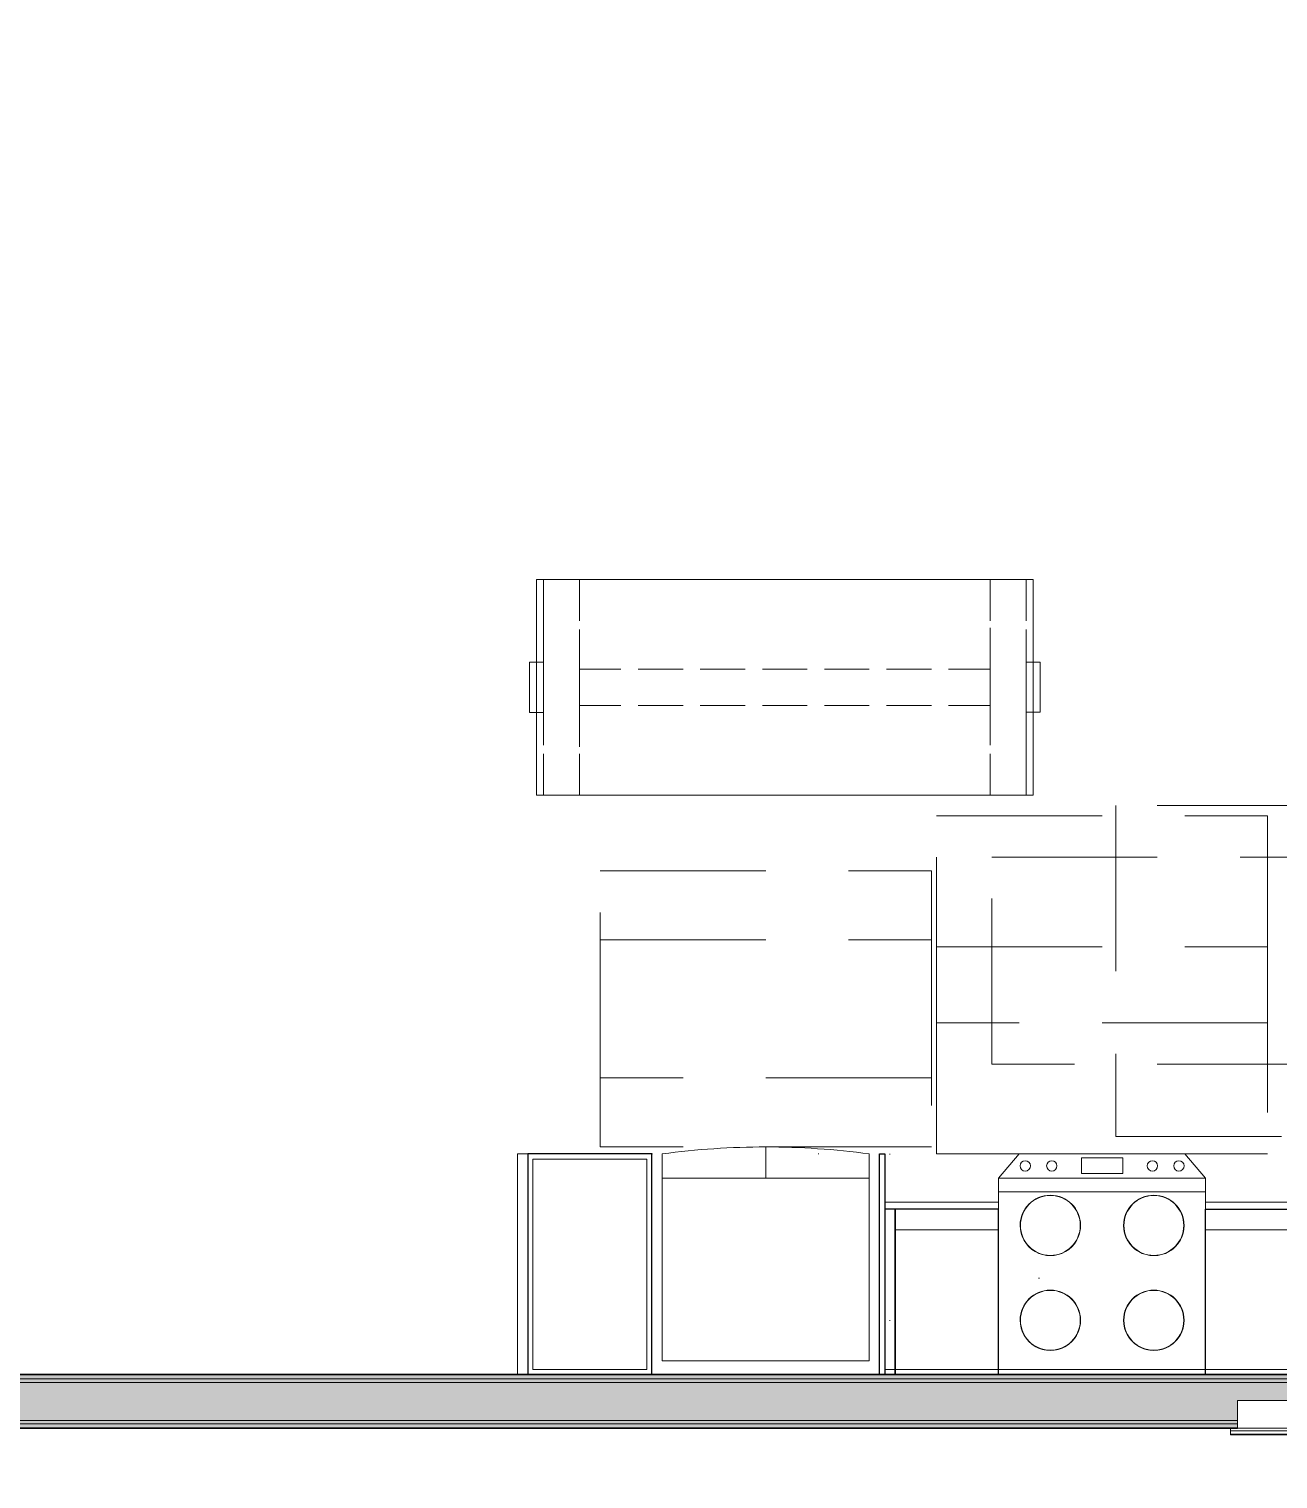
# Model space of a CAD drawing. Header units: inches. Extents: x 6 to 8416, y -388 to 6104.
# Drawn here: x 5144.1 to 5325.2, y 323.6 to 533.7 of the extents above; entities that cross this region are included whole.
import ezdxf

# ---------------------------------------------------------------- set-up
doc = ezdxf.new("R2010")
doc.units = ezdxf.units.IN
doc.header["$MEASUREMENT"] = 0
for name, pattern in [('Dash 1_16_', [48, 24, -24]), ('Dot 1_16_', [24, 0, -24]), ('Hidden 1_16_', [36, 24, -12]), ('Hidden 1_8_', [9, 6, -3])]:
    doc.linetypes.add(name, pattern=pattern)
for name, color, linetype, lineweight in [('A-GENM', 13, 'Continuous', 18), ('A-ROOM', 32, 'Continuous', 13), ('A-WALL', 113, 'Continuous', 25), ('A-WALL-PATT', 111, 'Continuous', 35), ('I-WALL', 2, 'Continuous', 25), ('Q-CASE', 31, 'Continuous', 18), ('Q-SPCQ', 91, 'Continuous', 18)]:
    doc.layers.add(name, color=color, linetype=linetype, lineweight=lineweight)

# ---------------------------------------------------------------- blocks, each defined once
blk = doc.blocks.new('GM KT - Type B_L4_2 - TS - Non-Recessed at Wall-12870078-LEVEL 3 - PLAN Copy 1 Copy 1')
at = {"layer": 'A-GENM', "lineweight": 9}
for p, q in [((-0.75, 148.5), (-25, 148.5)), ((-25, 148.5), (-25, 25)), ((-25, 148.5), (-0.75, 148.5)), ((-25, 25), (-25, 148.5)), ((0, 148.5), (-0.75, 148.5)), ((-0.75, 148.5), (0, 148.5)), ((-0.75, 148.5), (-0.75, 88.5)), ((-0.75, 88.5), (-0.75, 148.5)), ((-0.75, 148.5), (0, 148.5)), ((0, 148.5), (-0.75, 148.5)), ((0, 128.5), (0, 148.5)), ((0, 148.5), (0, 128.5)), ((0, 148.5), (0, 128.5)), ((0, 128.5), (0, 148.5)), ((0, 88.5), (0, 128.5)), ((0, 128.5), (0, 88.5)), ((0, 88.5), (0, 128.5)), ((-0.75, 88.5), (-0.75, 69)), ((-0.75, 69), (-0.75, 88.5)), ((0, 69), (0, 88.5)), ((0, 88.5), (0, 69)), ((0, 69), (0, 88.5)), ((-21.62, 48.75), (-21.62, 68.25)), ((-21.62, 68.25), (-21.62, 48.75)), ((-20.87, 69), (-6.62, 69)), ((-6.62, 69), (-20.87, 69)), ((-5.87, 68.25), (-5.87, 58.88)), ((-5.87, 58.88), (-5.87, 68.25)), ((-0.75, 69), (-0.75, 48)), ((-0.75, 48), (-0.75, 69)), ((0, 48), (0, 69)), ((0, 69), (0, 48)), ((0, 48), (0, 69)), ((-5.87, 58.81), (-5.87, 58.12)), ((-5.87, 58.12), (-5.87, 58.81)), ((-5.87, 58.12), (-5.87, 48.75)), ((-5.87, 48.75), (-5.87, 58.12)), ((-6.62, 48), (-20.87, 48)), ((-20.87, 48), (-6.62, 48)), ((-0.75, 48), (-0.75, 40.5)), ((-0.75, 40.5), (-0.75, 48)), ((0, 40.5), (0, 48)), ((0, 48), (0, 40.5)), ((0, 40.5), (0, 48)), ((-0.75, 40.5), (-0.75, 0.75)), ((-0.75, 0), (-0.75, 40.5)), ((0, 0.75), (0, 40.5)), ((0, 40.5), (0, 0.75)), ((0, 0.75), (0, 40.5)), ((-72, 25), (-88.5, 25)), ((-88.5, 25), (-88.5, 0.75)), ((-88.5, 0.75), (-88.5, 25)), ((-88.5, 25), (-72, 25)), ((-72, 0.75), (-72, 25)), ((-72, 25), (-72, 0.75)), ((-25, 25), (-42, 25)), ((-42, 25), (-42, 0.75)), ((-42, 0.75), (-42, 25)), ((-42, 25), (-25, 25)), ((-88.5, 0.75), (-88.5, 0)), ((-88.5, 0), (-88.5, 0.75)), ((-0.75, 0.75), (-88.5, 0.75)), ((-88.5, 0.75), (0, 0.75)), ((-88.5, 0.75), (-88.5, 0)), ((-88.5, 0.75), (-88.5, 0)), ((-72, 0), (-88.5, 0)), ((-72, 0), (-72, 0.75)), ((-72, 0.75), (-72, 0)), ((-42, 0.75), (-42, 0)), ((-42, 0), (-42, 0.75)), ((-0.75, 0), (-42, 0)), ((0, 0.75), (-0.75, 0.75)), ((-0.75, 0.75), (-0.75, 0)), ((0, 0), (-0.75, 0)), ((0, 0.75), (0, 0)), ((0, 0), (0, 0.75)), ((0, 0.75), (0, 0)), ((0, 0), (0, 0.75))]:
    blk.add_line(p, q, dxfattribs=at)
for centre, start, end in [((-20.87, 68.25), 90, 180), ((-20.87, 68.25), 90, 180), ((-6.62, 68.25), 0, 90), ((-6.62, 68.25), 0, 90), ((-20.87, 48.75), 180, 270), ((-20.87, 48.75), 180, 270), ((-6.62, 48.75), 270, 0), ((-6.62, 48.75), 270, 0)]:
    blk.add_arc(centre, 0.75, start, end, dxfattribs=at)
blk = doc.blocks.new('CW - LW - Filler - AM - 1 1_2_ W x 24_ D x H-V895-LEVEL 3 - PLAN Copy 1 Copy 1')
at = {"layer": 'Q-CASE', "lineweight": 9}
for p, q in [((18.24, 0.75), (18.24, 24)), ((18.24, 24), (18.24, 0.75)), ((18.24, 24), (19.74, 24)), ((18.24, 24), (19.74, 24)), ((19.74, 24), (18.24, 24)), ((18.24, 24), (18.24, 0.75)), ((18.24, 24), (19.74, 24)), ((19.74, 21), (19.74, 24)), ((19.74, 24), (19.74, 0.75)), ((19.74, 21), (19.74, 24)), ((19.74, 0.75), (19.74, 21)), ((19.74, 0.75), (19.74, 21)), ((18.24, 0), (18.24, 0.75)), ((18.24, 0.75), (18.24, 0)), ((18.24, 0.75), (18.24, 0)), ((19.74, 0), (18.24, 0)), ((18.24, 0), (19.74, 0)), ((18.24, 0), (19.74, 0)), ((19.74, 0), (19.74, 0.75)), ((19.74, 0.75), (19.74, 0)), ((19.74, 0), (19.74, 0.75))]:
    blk.add_line(p, q, dxfattribs=at)
at = {"layer": 'Q-CASE', "lineweight": 25}
for p, q in [((19.74, 24), (18.24, 24)), ((18.24, 24), (18.24, 0.75)), ((19.74, 0.75), (19.74, 24)), ((18.24, 0.75), (18.24, 0)), ((18.24, 0), (19.74, 0)), ((19.74, 0), (19.74, 0.75))]:
    blk.add_line(p, q, dxfattribs=at)
blk = doc.blocks.new('CW - UP - Double Doors - AM - 30_ W x 14_ D x H-2223544-LEVEL 3 - PLAN Copy 1 Copy 1')
at = {"layer": 'Q-CASE', "linetype": 'Dot 1_16_', "lineweight": 9}
for p, q in [((18.74, 14), (-11.26, 14)), ((-11.26, 0), (18.74, 0))]:
    blk.add_line(p, q, dxfattribs=at)
blk = doc.blocks.new('CW - UP - Filler - AM - 1 1_2_ W x 14_ D x H-2223587-LEVEL 3 - PLAN Copy 1 Copy 1')
at = {"layer": 'Q-CASE', "linetype": 'Dot 1_16_', "lineweight": 9}
for p, q in [((18.99, 14), (17.49, 14)), ((17.49, 0), (18.99, 0))]:
    blk.add_line(p, q, dxfattribs=at)
blk = doc.blocks.new('CW - LW - 4 Drawers - AM - 15_ W x 24_ D x H - 6_ Top Drawer-V897-LEVEL 3 - PLAN Copy 1 Copy 1')
at = {"layer": 'Q-CASE', "lineweight": 9}
for p, q in [((-21.76, 0), (-21.76, -0.75)), ((-21.76, -0.75), (-21.76, 0)), ((-21.76, 0), (-6.76, 0)), ((-6.76, 0), (-21.76, 0)), ((-6.76, 0), (-6.76, -0.75)), ((-6.76, -0.75), (-6.76, 0)), ((-21.76, 0), (-21.76, -0.75)), ((-21.76, -0.75), (-21.76, 0)), ((-21.76, 0), (-6.76, 0)), ((-6.76, 0), (-21.76, 0)), ((-21.76, -0.75), (-21.76, -21)), ((-21.76, -21), (-21.76, -0.75)), ((-21.76, -0.75), (-21.76, -24)), ((-21.76, -24), (-21.76, -0.75)), ((-6.76, 0), (-6.76, -0.75)), ((-6.76, -0.75), (-6.76, 0)), ((-6.76, -0.75), (-6.76, -21)), ((-6.76, -21), (-6.76, -0.75)), ((-6.76, -0.75), (-6.76, -24)), ((-6.76, -24), (-6.76, -0.75)), ((-6.76, -21), (-21.76, -21)), ((-6.76, -21), (-21.76, -21)), ((-6.76, -24), (-21.76, -24)), ((-6.76, -24), (-21.76, -24)), ((-21.76, -24), (-6.76, -24))]:
    blk.add_line(p, q, dxfattribs=at)
at = {"layer": 'Q-CASE', "lineweight": 25}
for p, q in [((-21.76, -0.75), (-21.76, 0)), ((-21.76, 0), (-6.76, 0)), ((-21.76, -24), (-21.76, -0.75)), ((-6.76, 0), (-6.76, -0.75)), ((-6.76, -0.75), (-6.76, -24)), ((-6.76, -24), (-21.76, -24))]:
    blk.add_line(p, q, dxfattribs=at)
blk = doc.blocks.new('CW - UP - Single Door - AM - 12_ W x 14_ D x H-5099758-LEVEL 3 - PLAN Copy 1 Copy 1')
at = {"layer": 'Q-CASE', "linetype": 'Dot 1_16_', "lineweight": 9}
for p, q in [((18.74, 14), (6.74, 14)), ((6.74, 0), (18.74, 0))]:
    blk.add_line(p, q, dxfattribs=at)
blk = doc.blocks.new('CW - UP - Single Door - AM - 15_ W x 14_ D x H-5098749-LEVEL 3 - PLAN Copy 1 Copy 1')
at = {"layer": 'Q-CASE', "linetype": 'Dot 1_16_', "lineweight": 9}
for p, q in [((18.74, 14), (3.74, 14)), ((3.74, 0), (18.74, 0))]:
    blk.add_line(p, q, dxfattribs=at)
blk = doc.blocks.new('CW - LW - Single Door _ Drawer - AM - 15_ W x 24_ D x H - 6_ Top Drawer-2666351-LEVEL 3 - PLAN Copy 1 Copy 1')
at = {"layer": 'Q-CASE', "lineweight": 9}
for p, q in [((3.74, 0.75), (3.74, 24)), ((3.74, 24), (3.74, 0.75)), ((3.74, 24), (18.74, 24)), ((3.74, 24), (18.74, 24)), ((3.74, 24), (18.74, 24)), ((18.74, 0.75), (18.74, 24)), ((18.74, 24), (18.74, 0.75)), ((3.74, 0.75), (3.74, 21)), ((3.74, 21), (3.74, 0.75)), ((3.74, 21), (18.74, 21)), ((3.74, 21), (18.74, 21)), ((18.74, 0.75), (18.74, 21)), ((18.74, 21), (18.74, 0.75)), ((3.74, 0), (3.74, 0.75)), ((3.74, 0.75), (3.74, 0)), ((3.74, 0), (3.74, 0.75)), ((3.74, 0.75), (3.74, 0)), ((18.74, 0), (3.74, 0)), ((3.74, 0), (18.74, 0)), ((18.74, 0), (18.74, 0.75)), ((18.74, 0.75), (18.74, 0)), ((18.74, 0), (18.74, 0.75)), ((18.74, 0.75), (18.74, 0)), ((18.74, 0), (3.74, 0)), ((3.74, 0), (18.74, 0))]:
    blk.add_line(p, q, dxfattribs=at)
at = {"layer": 'Q-CASE', "lineweight": 25}
for p, q in [((18.74, 24), (3.74, 24)), ((3.74, 24), (3.74, 0.75)), ((18.74, 0.75), (18.74, 24)), ((3.74, 0.75), (3.74, 0)), ((3.74, 0), (18.74, 0)), ((18.74, 0), (18.74, 0.75))]:
    blk.add_line(p, q, dxfattribs=at)
blk = doc.blocks.new('CW - FL - Single UP _ LW Doors - AM - 18_ W x 32_ D x H-5581693-LEVEL 3 - PLAN Copy 1 Copy 1')
at = {"layer": 'Q-CASE', "lineweight": 9}
for p, q in [((0.74, 0), (0.74, -32)), ((0.74, 0), (0.74, -32)), ((18.74, 0), (0.74, 0)), ((17.99, -0.75), (1.49, -0.75)), ((1.49, -0.75), (1.49, -31.25)), ((1.49, -0.75), (17.99, -0.75)), ((1.49, -31.25), (1.49, -0.75)), ((17.99, -31.25), (17.99, -0.75)), ((17.99, -0.75), (17.99, -31.25)), ((18.74, -32), (18.74, 0)), ((18.74, -32), (18.74, 0)), ((18.74, -32), (18.74, 0)), ((18.74, -32), (18.74, -29)), ((1.49, -31.25), (17.99, -31.25)), ((17.99, -31.25), (1.49, -31.25)), ((18.74, -32), (0.74, -32)), ((0.74, -32), (18.74, -32)), ((0.74, -32), (18.74, -32))]:
    blk.add_line(p, q, dxfattribs=at)
at = {"layer": 'Q-CASE', "lineweight": 25}
for p, q in [((18.74, 0), (0.74, 0)), ((0.74, 0), (0.74, -32)), ((18.74, -32), (18.74, 0)), ((0.74, -32), (18.74, -32))]:
    blk.add_line(p, q, dxfattribs=at)
blk = doc.blocks.new('CW - LW - Filler - AM - 0 3_4_ W x 32_ D x H-V902-LEVEL 3 - PLAN Copy 1 Copy 1')
at = {"layer": 'Q-CASE', "lineweight": 9}
for p, q in [((18.61, 0), (18.61, -0.75)), ((19.36, 0), (18.61, 0)), ((18.61, 0), (18.61, -32)), ((19.36, 0), (18.61, 0)), ((18.61, -0.75), (18.61, 0)), ((18.61, 0), (19.36, 0)), ((18.61, -0.75), (18.61, -24)), ((18.61, -24), (18.61, -0.75)), ((19.36, -32), (19.36, 0)), ((19.36, -32), (19.36, 0)), ((19.36, 0), (19.36, -32)), ((18.61, -24), (18.61, -25)), ((18.61, -25), (18.61, -24)), ((18.61, -25), (18.61, -32)), ((18.61, -32), (18.61, -25)), ((19.36, -32), (18.61, -32)), ((18.61, -32), (19.36, -32)), ((19.36, -32), (18.61, -32)), ((18.61, -32), (19.36, -32))]:
    blk.add_line(p, q, dxfattribs=at)
at = {"layer": 'Q-CASE', "lineweight": 25}
for p, q in [((18.61, -32), (18.61, 0)), ((18.61, 0), (19.36, 0)), ((19.36, 0), (19.36, -32)), ((19.36, -32), (18.61, -32))]:
    blk.add_line(p, q, dxfattribs=at)
blk = doc.blocks.new('CW - LW - Filler - Toe Kick - AM - 1 1_2_ W x 32_ D x H-V903-LEVEL 3 - PLAN Copy 1 Copy 1')
at = {"layer": 'Q-CASE', "lineweight": 9}
for p, q in [((18.24, 0), (18.24, -32)), ((18.24, 0), (18.24, -32)), ((19.74, 0), (18.24, 0)), ((18.24, -32), (18.24, 0)), ((19.74, -32), (19.74, 0)), ((19.74, -32), (19.74, 0)), ((19.74, 0), (19.74, -32)), ((18.24, -32), (19.74, -32)), ((18.24, -32), (19.74, -32)), ((18.24, -32), (19.74, -32)), ((18.24, -32), (19.74, -32))]:
    blk.add_line(p, q, dxfattribs=at)
blk = doc.blocks.new('CW - UP - Filler - AM - 1 1_2_ W x 32_ D x H-2223675-LEVEL 3 - PLAN Copy 1 Copy 1')
at = {"layer": 'Q-CASE', "linetype": 'Dot 1_16_', "lineweight": 9}
for p, q in [((17.49, -32), (17.49, 0)), ((17.49, 0), (18.99, 0)), ((18.99, -32), (17.49, -32))]:
    blk.add_line(p, q, dxfattribs=at)
blk = doc.blocks.new('CW - UP - Double Doors - AM - 33_ W x 32_ D x H-2223676-LEVEL 3 - PLAN Copy 1 Copy 1')
at = {"layer": 'Q-CASE', "linetype": 'Dot 1_16_', "lineweight": 9}
for p, q in [((-14.26, 0), (18.74, 0)), ((18.74, -32), (-14.26, -32))]:
    blk.add_line(p, q, dxfattribs=at)
blk = doc.blocks.new('z Nested-Clearance-Rectangle-AM - Clearance-1978794-LEVEL 3 - PLAN Copy 1 Copy 1')
at = {"layer": 'A-GENM', "linetype": 'Hidden 1_16_', "lineweight": 9}
for p, q in [((-15, -48), (-15, 0)), ((-15, 0), (15, 0)), ((15, 0), (15, -48)), ((15, -48), (-15, -48))]:
    blk.add_line(p, q, dxfattribs=at)
blk = doc.blocks.new('z Nested-Clearance-Plumbing-AM - Clearance-2223592-LEVEL 3 - PLAN Copy 1 Copy 1')
at = {"layer": 'A-GENM', "linetype": 'Hidden 1_16_', "lineweight": 9}
for p, q in [((15, 48), (-15, 48)), ((-15, 48), (-15, 0)), ((15, 0), (15, 48)), ((-15, 0), (15, 0))]:
    blk.add_line(p, q, dxfattribs=at)
blk = doc.blocks.new('z Nested-Range - z Nested-Range-V259-LEVEL 3 - PLAN Copy 1 Copy 1')
at = {"layer": 'Q-SPCQ'}
for p, q in [((-15, 0), (-15, -0.75)), ((-15, -0.75), (-15, 0)), ((-15, 0), (15, 0)), ((15, 0), (-15, 0)), ((-15, 0), (-15, -0.75)), ((-15, -0.75), (-15, 0)), ((-15, 0), (15, 0)), ((-15, -0.75), (-15, -28.5)), ((-15, -24), (-15, -0.75)), ((-15, -0.75), (-15, -24)), ((-15, -21), (-15, -0.75)), ((15, -0.75), (15, 0)), ((15, 0), (15, -0.75)), ((15, -0.75), (15, 0)), ((15, 0), (15, -0.75)), ((15, -28.5), (15, -0.75)), ((15, -0.75), (15, -24)), ((15, -24), (15, -0.75)), ((15, -0.75), (15, -21)), ((-15, -24), (-15, -21)), ((15, -21), (15, -24)), ((-15, -25), (-15, -24)), ((-15, -24), (-15, -25)), ((-15, -25), (-15, -24)), ((-15, -28.5), (-15, -25)), ((-15, -25), (-15, -26.5)), ((-15, -26.5), (-15, -25)), ((15, -24), (15, -25)), ((15, -25), (15, -24)), ((15, -24), (15, -25)), ((15, -25), (15, -28.5)), ((15, -26.5), (15, -25)), ((15, -25), (15, -26.5)), ((-15, -26.5), (15, -26.5)), ((15, -26.5), (-15, -26.5)), ((15, -28.5), (-15, -28.5)), ((-15, -28.5), (15, -28.5)), ((-15, -28.5), (-12, -32)), ((-12, -32), (-15, -28.5)), ((-15, -28.5), (15, -28.5)), ((15, -28.5), (-15, -28.5)), ((12, -32), (15, -28.5)), ((15, -28.5), (12, -32)), ((-12, -32), (12, -32))]:
    blk.add_line(p, q, dxfattribs=at)
at = {"layer": 'Q-SPCQ', "lineweight": 9}
for p, q in [((-3, -29.14), (-3, -31.43)), ((3, -29.14), (-3, -29.14)), ((3, -31.43), (3, -29.14)), ((-3, -31.43), (3, -31.43))]:
    blk.add_line(p, q, dxfattribs=at)
for centre in [(-11.14, -30.25), (-7.29, -30.25), (7.29, -30.25), (11.14, -30.25)]:
    blk.add_circle(centre, 0.75, dxfattribs=at)
for centre, radius, start, end in [((-7.5, -7.88), 4.38, 360, 180), ((-7.5, -7.88), 4.37, 0, 180), ((-7.5, -7.88), 4.34, 0, 180), ((-7.5, -7.88), 4.34, 0, 180), ((7.5, -7.88), 4.38, 360, 180), ((7.5, -7.88), 4.37, 0, 180), ((7.5, -7.88), 4.34, 0, 180), ((7.5, -7.88), 4.34, 0, 180), ((-7.5, -7.88), 4.38, 180, 360), ((-7.5, -7.88), 4.37, 180, 360), ((-7.5, -7.88), 4.34, 180, 360), ((-7.5, -7.88), 4.34, 180, 360), ((7.5, -7.88), 4.38, 180, 360), ((7.5, -7.88), 4.37, 180, 360), ((7.5, -7.88), 4.34, 180, 360), ((7.5, -7.88), 4.34, 180, 360), ((-7.5, -21.63), 4.38, 360, 180), ((-7.5, -21.63), 4.37, 0, 180), ((-7.5, -21.63), 4.34, 0, 180), ((-7.5, -21.63), 4.34, 0, 180), ((7.5, -21.63), 4.38, 360, 180), ((7.5, -21.63), 4.37, 0, 180), ((7.5, -21.63), 4.34, 0, 180), ((7.5, -21.63), 4.34, 0, 180), ((-7.5, -21.63), 4.38, 180, 360), ((-7.5, -21.63), 4.37, 180, 360), ((-7.5, -21.63), 4.34, 180, 360), ((-7.5, -21.63), 4.34, 180, 360), ((7.5, -21.63), 4.38, 180, 360), ((7.5, -21.63), 4.37, 180, 360), ((7.5, -21.63), 4.34, 180, 360), ((7.5, -21.63), 4.34, 180, 360)]:
    blk.add_arc(centre, radius, start, end, dxfattribs=at)
blk = doc.blocks.new('z Nested-Refrigerator-French Door-AM - z Nested-Refrigerator-French Door-AM-17862082-LEVEL 3 - PLAN Copy 1 Copy 1')
at = {"layer": 'Q-SPCQ'}
for p, q in [((-14.8125, 0), (-14.8125, -30)), ((15.1875, 0), (-14.8125, 0)), ((15.1875, -30), (15.1875, 0)), ((-14.8125, -26.5), (15.1875, -26.5)), ((0.1875, -26.5), (0.1875, -31))]:
    blk.add_line(p, q, dxfattribs=at)
for start, end in [(262.37185, 270), (270, 277.62815)]:
    blk.add_arc((0.1875, 82), 113, start, end, dxfattribs=at)
blk = doc.blocks.new('GM IS - Type B_5 - island small AM - Type B - Island 4 - 6_ WIDE-16980239-LEVEL 3 - PLAN Copy 1 Copy 1')
at = {"layer": 'A-GENM', "lineweight": 9}
for p, q in [((-72, 0), (-72, -31.25)), ((0, 0), (-72, 0)), ((-72, 0), (0, 0)), ((-72, -31.25), (-72, 0)), ((0, -31.25), (0, 0)), ((0, 0), (0, -31.25)), ((-72, -31.25), (0, -31.25)), ((0, -31.25), (-72, -31.25))]:
    blk.add_line(p, q, dxfattribs=at)
at = {"layer": 'A-GENM', "linetype": 'Hidden 1_8_', "lineweight": 9}
for p, q in [((-65.75, 0), (-71, 0)), ((-71, 0), (-71, -31.25)), ((-71, -12), (-71, 0)), ((-71, 0), (-65.75, 0)), ((-65.75, 0), (-71, 0)), ((-71, 0), (-71, -31.25)), ((-71, -12), (-71, 0)), ((-71, 0), (-65.75, 0)), ((-71, 0), (-71, -31.25)), ((-71, 0), (-65.75, 0)), ((-71, -31.25), (-71, 0)), ((-65.75, -31.25), (-65.75, 0)), ((-65.75, 0), (-65.75, -13)), ((-65.75, -31.25), (-65.75, 0)), ((-65.75, 0), (-65.75, -13)), ((-65.75, -31.25), (-65.75, 0)), ((-1, 0), (-6.25, 0)), ((-6.25, 0), (-6.25, -31.25)), ((-6.25, -13), (-6.25, 0)), ((-6.25, 0), (-1, 0)), ((-6.25, 0), (-1, 0)), ((-6.25, -31.25), (-6.25, 0)), ((-1, -31.25), (-1, 0)), ((-1, 0), (-1, -12)), ((-1, -31.25), (-1, 0)), ((-71, -19.25), (-71, -12)), ((-71, -19.25), (-71, -12)), ((-1, -12), (-1, -19.25)), ((-6.25, -13), (-65.75, -13)), ((-65.75, -13), (-65.75, -18.25)), ((-65.75, -18.25), (-65.75, -13)), ((-65.75, -13), (-6.25, -13)), ((-65.75, -13), (-65.75, -18.25)), ((-65.75, -13), (-65.75, -18.25)), ((-6.25, -13), (-65.75, -13)), ((-6.25, -18.25), (-6.25, -13)), ((-6.25, -13), (-6.25, -18.25)), ((-6.25, -18.25), (-6.25, -13)), ((-65.75, -18.25), (-6.25, -18.25)), ((-6.25, -18.25), (-65.75, -18.25)), ((-65.75, -18.25), (-65.75, -31.25)), ((-65.75, -18.25), (-65.75, -31.25)), ((-65.75, -18.25), (-6.25, -18.25)), ((-6.25, -31.25), (-6.25, -18.25)), ((-71, -31.25), (-71, -19.25)), ((-71, -31.25), (-71, -19.25)), ((-1, -19.25), (-1, -31.25)), ((-71, -31.25), (-65.75, -31.25)), ((-65.75, -31.25), (-71, -31.25)), ((-71, -31.25), (-65.75, -31.25)), ((-65.75, -31.25), (-71, -31.25)), ((-71, -31.25), (-65.75, -31.25)), ((-6.25, -31.25), (-1, -31.25)), ((-1, -31.25), (-6.25, -31.25)), ((-6.25, -31.25), (-1, -31.25))]:
    blk.add_line(p, q, dxfattribs=at)
blk = doc.blocks.new('GM Outlet Zone-AM - GM Outlet Zone-AM-V1031-LEVEL 3 - PLAN Copy 1 Copy 1')
at = {"layer": 'A-GENM', "linetype": 'Dash 1_16_', "lineweight": 9}
for p, q in [((-3.62, 2), (3.63, 2)), ((3.63, 2), (-3.62, 2)), ((-3.62, 1), (-3.62, 2)), ((-3.62, 2), (-3.62, 1)), ((-3.62, 0), (-3.62, 1)), ((-3.62, 1), (-3.62, 0)), ((-3.62, 0), (3.63, 0)), ((3.63, 0), (-3.62, 0)), ((3.63, 2), (3.63, 1)), ((3.63, 2), (3.63, 1)), ((3.63, 1), (3.63, 0)), ((3.63, 1), (3.63, 0))]:
    blk.add_line(p, q, dxfattribs=at)
blk = doc.blocks.new('GM Outlet Zone-AM - GM Outlet Zone-AM-V1032-LEVEL 3 - PLAN Copy 1 Copy 1')
at = {"layer": 'A-GENM', "linetype": 'Dash 1_16_', "lineweight": 9}
for p, q in [((-3.62, 2), (3.63, 2)), ((3.63, 2), (-3.62, 2)), ((-3.62, 1), (-3.62, 2)), ((-3.62, 2), (-3.62, 1)), ((-3.62, 0), (-3.62, 1)), ((-3.62, 1), (-3.62, 0)), ((-3.62, 0), (3.63, 0)), ((3.63, 0), (-3.62, 0)), ((3.63, 2), (3.63, 1)), ((3.63, 2), (3.63, 1)), ((3.63, 1), (3.63, 0)), ((3.63, 1), (3.63, 0))]:
    blk.add_line(p, q, dxfattribs=at)
blk = doc.blocks.new('SE Fire Extinguisher Cabinet-Semi Recessed-WH-AM - 9 1_2 x 5 x 24_-19824897-LEVEL 3 - PLAN Copy 1 Copy 1')
at = {"layer": 'Q-SPCQ'}
for p, q in [((-9.07, 3.88), (-9.07, 4.87)), ((-9.07, 4.87), (0.43, 4.87)), ((-9.07, 3.88), (-9.07, 4.75)), ((-9.07, 4.75), (0.43, 4.75)), ((-9.07, 4.25), (0.43, 4.25)), ((0.43, 4.87), (0.43, 3.88)), ((0.43, 4.75), (0.43, 3.88)), ((0.43, 3.88), (-9.07, 3.88)), ((-0.57, 3.88), (-8.07, 3.88)), ((-8.07, 3.88), (-8.07, -0.13)), ((-0.57, -0.13), (-0.57, 3.88)), ((-8.07, -0.13), (-0.57, -0.13))]:
    blk.add_line(p, q, dxfattribs=at)

msp = doc.modelspace()

# ---------------------------------------------------------------- hatches: boundary and pattern name
at = {"layer": 'A-WALL-PATT'}
for points in [[(5354.55053685, 338.06077679), (5356.66533733, 338.06077679), (5356.66533733, 338.68577679), (5014.66533733, 338.68577679), (5014.66533733, 338.06077679), (5320.80803685, 338.06077679)], [(5320.80803685, 337.56077679), (5356.66533733, 337.56077679), (5356.66533733, 338.06077679), (5014.66533733, 338.06077679), (5014.66533733, 337.56077679), (5287.06553685, 337.56077679)]]:
    msp.add_hatch(color=10, dxfattribs=at).paths.add_polyline_path(points)
at = {"layer": 'A-WALL-PATT', "lineweight": 25}
h = msp.add_hatch(color=10, dxfattribs=at)
h.paths.add_polyline_path([(5356.66533733, 330.93577679), (5363.29033733, 331.11156081), (5363.29033733, 331.56077679), (5326.79033733, 331.50618066), (5326.79033733, 330.93577679), (5354.55053685, 330.93577679)])
h.paths.add_polyline_path([(5319.29033733, 330.93577679), (5319.29033733, 331.56077679), (5014.66533733, 331.56077679), (5014.66533733, 330.93577679), (5287.06553685, 330.93577679)])
at = {"layer": 'I-WALL'}
msp.add_hatch(color=10, dxfattribs=at).paths.add_polyline_path([(5319.29033733, 332.06077679), (5319.29033733, 334.93577679), (5326.79033733, 334.93577679), (5326.79033733, 332.06077679), (5357.29033733, 332.06077679), (5357.29033733, 337.56077679), (5014.66533733, 337.56077679), (5014.66533733, 332.06077679), (5287.06553685, 332.06077679)])
h = msp.add_hatch(color=10, dxfattribs=at)
h.paths.add_polyline_path([(5287.06553685, 331.56077679), (5319.29033733, 331.56077679), (5319.29033733, 332.06077679), (5014.66533733, 332.06077679), (5014.66533733, 331.56077679), (5219.58053685, 331.56077679)])
h.paths.add_polyline_path([(5356.66533733, 331.56077679), (5362.79033733, 331.56077679), (5362.79033733, 332.06077679), (5326.79033733, 332.01709989), (5326.79033733, 331.56077679), (5354.55053685, 331.56077679)])

# ---------------------------------------------------------------- linework, layer by layer
at = {"layer": 'A-ROOM', "lineweight": 9, "flags": 128}
msp.add_lwpolyline([(5455.41533733, 1377.93577679), (5455.41533733, 1251.68577679), (5455.41533733, 928.64727679), (5455.41533733, 926.18577679), (5455.41533733, 918.56077679), (5455.41533733, 915.56077679), (5455.41533733, 886.68577679), (5455.41533733, 842.93577679), (5455.41533733, 499.68577679), (5455.41533733, 467.24858278), (5455.41533733, 467.18577679), (5455.41533733, 463.56077679), (5455.41533733, 330.93577679), (5363.97814332, 330.93577679), (5360.29033733, 330.93577679), (5014.66533733, 330.93577679), (4977.79033733, 330.93577679), (4977.79033733, 336.31077679), (4947.54033733, 336.31077679), (4848.04033733, 336.31077679), (4848.04033733, 269.18577679)], dxfattribs=at)
msp.add_lwpolyline([(5095.54033733, 623.31077679), (4982.04033733, 623.31077679), (4982.04033733, 370.93577679), (4982.04033733, 340.31077679), (4982.04033733, 338.18577679), (5014.66533733, 338.18577679), (5014.66533733, 338.68577679), (5356.66533733, 338.68577679), (5356.66533733, 467.18577679), (5448.16533733, 467.18577679), (5448.16533733, 499.68577679), (5447.66533733, 499.68577679), (5447.66533733, 842.93577679), (5448.16533733, 842.93577679), (5448.16533733, 883.68577679), (5398.91708991, 883.68577679), (5398.91708991, 912.43577679), (5373.66533733, 912.43577679), (5290.91533733, 912.43577679), (5290.91533733, 914.43577679), (5163.04033733, 914.43577679), (5163.04033733, 563.31077679), (5095.54033733, 563.31077679)], close=True, dxfattribs=at)
at = {"layer": 'A-WALL', "lineweight": 9}
for p, q in [((5357.29033733, 337.56077679), (4980.29033733, 337.56077679)), ((5356.66533733, 338.06077679), (5014.66533733, 338.06077679)), ((5319.29033733, 332.06077679), (4974.79033733, 332.06077679)), ((5319.29033733, 331.56077679), (4974.16533733, 331.56077679))]:
    msp.add_line(p, q, dxfattribs=at)
at = {"layer": 'I-WALL', "lineweight": 35}
for p, q in [((5356.66533733, 338.68577679), (5014.66533733, 338.68577679)), ((4973.54033733, 330.93577679), (5319.29033733, 330.93577679))]:
    msp.add_line(p, q, dxfattribs=at)

# ---------------------------------------------------------------- block references
at = {"layer": 'A-GENM', "lineweight": 9}
msp.add_blockref('GM KT - Type B_L4_2 - TS - Non-Recessed at Wall-12870078-LEVEL 3 - PLAN Copy 1 Copy 1', (5356.66533733, 338.68577679), dxfattribs=at)
at = {"layer": 'A-GENM', "linetype": 'Hidden 1_8_', "lineweight": 9}
msp.add_blockref('GM IS - Type B_5 - island small AM - Type B - Island 4 - 6_ WIDE-16980239-LEVEL 3 - PLAN Copy 1 Copy 1', (5289.66533733, 453.93577679), dxfattribs=at)
at = {"layer": 'A-GENM'}
for name, p, rotation in [('GM Outlet Zone-AM - GM Outlet Zone-AM-V1031-LEVEL 3 - PLAN Copy 1 Copy 1', (5216.66533733, 438.31077679), 270.0000000000002), ('GM Outlet Zone-AM - GM Outlet Zone-AM-V1032-LEVEL 3 - PLAN Copy 1 Copy 1', (5290.66533733, 438.31077679), 89.99999999999984)]:
    msp.add_blockref(name, p, dxfattribs=dict(at, rotation=rotation))
at = {"layer": 'A-GENM', "linetype": 'Hidden 1_16_', "lineweight": 9}
msp.add_blockref('z Nested-Clearance-Plumbing-AM - Clearance-2223592-LEVEL 3 - PLAN Copy 1 Copy 1', (5316.66533733, 373.18577679), dxfattribs=at)
for p, rotation in [((5323.66533733, 404.68577679), 270.0000000000009), ((5331.66533733, 398.68577679), 270.0000000000009), ((5274.91533733, 396.68577679), 270.000000000001), ((5274.91533733, 386.68577679), 270.000000000001), ((5323.66533733, 385.68577679), 270.0000000000009)]:
    msp.add_blockref('z Nested-Clearance-Rectangle-AM - Clearance-1978794-LEVEL 3 - PLAN Copy 1 Copy 1', p, dxfattribs=dict(at, rotation=rotation))
at = {"layer": 'Q-CASE', "rotation": 180}
for name, p in [('CW - LW - Filler - Toe Kick - AM - 1 1_2_ W x 32_ D x H-V903-LEVEL 3 - PLAN Copy 1 Copy 1', (5234.65304225, 338.68577679)), ('CW - FL - Single UP _ LW Doors - AM - 18_ W x 32_ D x H-5581693-LEVEL 3 - PLAN Copy 1 Copy 1', (5235.15304225, 338.68577679)), ('CW - UP - Double Doors - AM - 33_ W x 32_ D x H-2223676-LEVEL 3 - PLAN Copy 1 Copy 1', (5253.15304225, 338.68577679)), ('CW - LW - Filler - AM - 0 3_4_ W x 32_ D x H-V902-LEVEL 3 - PLAN Copy 1 Copy 1', (5286.77804225, 338.68577679)), ('CW - UP - Filler - AM - 1 1_2_ W x 32_ D x H-2223675-LEVEL 3 - PLAN Copy 1 Copy 1', (5286.40304225, 338.68577679)), ('CW - LW - 4 Drawers - AM - 15_ W x 24_ D x H - 6_ Top Drawer-V897-LEVEL 3 - PLAN Copy 1 Copy 1', (5307.90304225, 338.68577679))]:
    msp.add_blockref(name, p, dxfattribs=at)
at = {"layer": 'Q-CASE'}
for name, p in [('CW - LW - Filler - AM - 1 1_2_ W x 24_ D x H-V895-LEVEL 3 - PLAN Copy 1 Copy 1', (5249.92763241, 338.68577679)), ('CW - LW - Single Door _ Drawer - AM - 15_ W x 24_ D x H - 6_ Top Drawer-2666351-LEVEL 3 - PLAN Copy 1 Copy 1', (5265.92763241, 338.68577679)), ('CW - UP - Filler - AM - 1 1_2_ W x 14_ D x H-2223587-LEVEL 3 - PLAN Copy 1 Copy 1', (5250.67763241, 338.68577679)), ('CW - UP - Single Door - AM - 15_ W x 14_ D x H-5098749-LEVEL 3 - PLAN Copy 1 Copy 1', (5265.92763241, 338.68577679)), ('CW - UP - Double Doors - AM - 30_ W x 14_ D x H-2223544-LEVEL 3 - PLAN Copy 1 Copy 1', (5295.92763241, 338.68577679)), ('CW - UP - Single Door - AM - 12_ W x 14_ D x H-5099758-LEVEL 3 - PLAN Copy 1 Copy 1', (5307.92763241, 338.68577679))]:
    msp.add_blockref(name, p, dxfattribs=at)
at = {"layer": 'Q-SPCQ', "rotation": 180}
for name, p in [('z Nested-Refrigerator-French Door-AM - z Nested-Refrigerator-French Door-AM-17862082-LEVEL 3 - PLAN Copy 1 Copy 1', (5251.10283733, 340.68577679)), ('z Nested-Range - z Nested-Range-V259-LEVEL 3 - PLAN Copy 1 Copy 1', (5299.66533733, 338.68577679)), ('SE Fire Extinguisher Cabinet-Semi Recessed-WH-AM - 9 1_2 x 5 x 24_-19824897-LEVEL 3 - PLAN Copy 1 Copy 1', (5318.72346986, 334.81077679))]:
    msp.add_blockref(name, p, dxfattribs=at)

doc.saveas('drawing.dxf')
